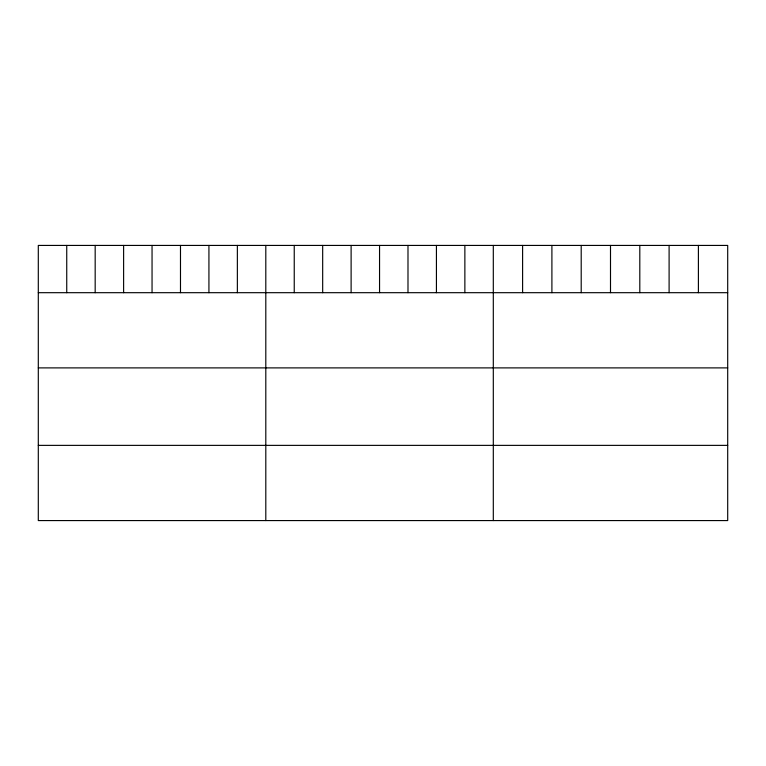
<?xml version="1.0" encoding="UTF-8"?>
<svg xmlns="http://www.w3.org/2000/svg" width="766" height="766" viewBox="0 0 766 766"><rect width="100%" height="100%" fill="white"/><g stroke="black" fill="none" stroke-linecap="round" stroke-linejoin="round"><path stroke-width="1.15" d="M727.7 292.689L727.7 520.574L38.3 520.574L38.3 245.426L727.7 245.426L727.7 292.689L38.3 292.689M38.3 367.891L727.7 367.891M38.3 445.372L727.7 445.372M698.4 245.426L698.4 292.689M669.101 245.426L669.101 292.689M639.802 245.426L639.802 292.689M610.502 245.426L610.502 292.689M581.202 245.426L581.202 292.689M551.903 245.426L551.903 292.689M522.603 245.426L522.603 292.689M493.304 245.426L493.304 520.574M464.866 245.426L464.866 292.689M436.429 245.426L436.429 292.689M407.991 245.426L407.991 292.689M379.553 245.426L379.553 292.689M351.115 245.426L351.115 292.689M322.678 245.426L322.678 292.689M294.24 245.426L294.24 292.689M265.802 245.426L265.802 520.574M237.364 245.426L237.364 292.689M208.927 245.426L208.927 292.689M180.489 245.426L180.489 292.689M152.051 245.426L152.051 292.689M123.613 245.426L123.613 292.689M95.176 245.426L95.176 292.689M66.738 245.426L66.738 292.689"/></g></svg>
